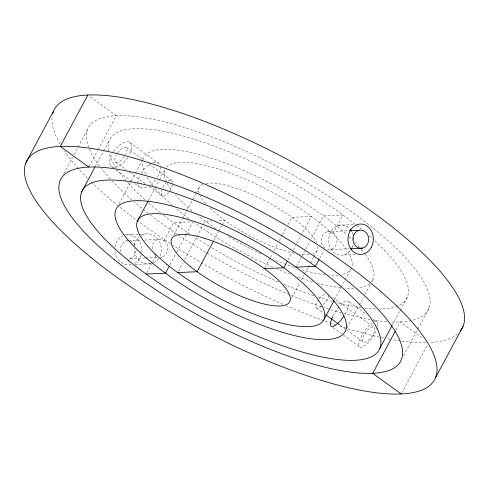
<?xml version="1.0" encoding="UTF-8"?>
<svg xmlns="http://www.w3.org/2000/svg" width="489" height="489" viewBox="0 0 489 489"><rect width="100%" height="100%" fill="white"/><g stroke="black" fill="none" stroke-linecap="round" stroke-linejoin="round"><path stroke-width="0.37" stroke-dasharray="2.44 1.83" d="M63.686 173.925L72.629 157.25M74.059 154.579L77.635 147.91M77.995 147.244L87.653 129.23M89.096 166.407L97.354 150.997M98.044 149.713L116.29 115.685L89.628 96.315M95.233 166.553L103.1 151.877M103.46 151.211L109.181 140.539M119.035 203.84L135.135 173.827M135.49 173.155L143.356 158.485M148.436 200.472L154.872 188.467M155.233 187.794L159.163 180.459M159.524 179.793L164.891 169.787A105.52 30.147 28.2 0 0 172.201 191.058M146.669 272.911L151.492 263.926M152.696 261.676L155.71 256.059M163.968 240.649L173.607 222.672L191.804 221.841M173.668 235.093L182.256 219.084M182.611 218.418L186.187 211.743M186.547 211.077L192.269 200.404M192.629 199.738L195.844 193.736M196.205 193.069L199.066 187.733M169.952 264.806L175.459 254.531M176.835 251.963L185.789 235.27M186.132 234.628L193.021 221.786M178.393 271.309L182.868 262.966M184.585 259.757L196.639 237.281M196.981 236.639L202.831 225.729M203.522 224.445L205.246 221.23L211.309 220.955M213.919 240.362L218.571 231.688M218.925 231.022L221.792 225.686M222.147 225.019L224.653 220.35L217.373 220.68M264.708 267.984L270.075 257.978M270.429 257.312L272.575 253.308M274.005 250.643L277.941 243.302M279.372 240.637L282.232 235.301M282.593 234.628L286.523 227.293M287.954 224.622L291.89 217.287L311.297 216.401L302 233.742M287.887 260.062L292.361 251.719M293.394 249.793L295.808 245.295M296.841 243.369L300.967 235.667M296.328 266.572L301.145 257.581M301.835 256.297L304.586 251.163M305.619 249.231L309.751 241.529M311.475 238.32L323.522 215.845L342.93 214.964L333.29 232.941M291.725 297.935L299.946 282.593M301.383 279.922L304.244 274.586M304.598 273.919L307.819 267.917M308.174 267.251L309.965 263.913M310.319 263.247L313.541 257.245M313.901 256.572L317.477 249.903M319.604 258.461L323.822 250.6M334.482 299.867L340.925 287.862M341.279 287.196L344.855 280.521M345.216 279.855L350.937 269.182M347.074 327.85L358.877 305.839M359.232 305.167L363.523 297.165M364.953 294.494L370.32 284.488M371.75 281.823L373.18 279.152M392.337 325.118L399.849 311.108M400.204 310.442L407.361 297.098M395.778 330.295L400.253 321.951L423.358 338.736M403.492 355.766L417.441 329.751M417.802 329.085L428.89 308.406M401.493 393.333L427.661 344.537M137.99 234.378L125.282 234.958A15.19 13.515 82.7 0 1 141.731 252.452M138.735 234.347L144.713 234.072M338.186 225.264L353.883 224.549M126.376 240.894L127.886 240.826M128.644 240.79L141.468 240.209M144.487 240.068L158.069 239.451M327.269 231.749L348.4 230.79M130.037 258.693L145.129 258.009M145.881 257.972L157.201 257.458M160.221 257.318L161.731 257.251M330.931 249.549L349.042 248.724M135.117 264.451L150.814 263.736M344.287 254.928L356.243 254.384M129.793 142.44L158.259 163.112M349.317 301.896L366.878 314.653M373.541 319.488L377.777 322.569M126.468 147.507L143.008 159.524M149.133 163.974L172.403 180.887M332.685 297.306L374.091 327.379A9.12 3.778 -54 0 1 368.174 340.527A9.12 3.778 -54 0 1 363.425 335.949A9.12 3.778 -54 0 1 374.091 327.379M115.41 161.987L126.419 169.976M129.475 172.201L145.979 184.182M149.035 186.407L161.26 195.282M316.597 308.113L323.315 312.997M339.818 324.989L363.034 341.86M111.223 166.431L112.433 167.311M116.07 169.952L131.205 180.948M134.842 183.589L139.683 187.104M333.162 327.648L342.856 334.684M343.461 335.124L359.207 346.56M99.487 166.077A192.788 55.08 28.2 0 1 167.55 122.696A192.788 55.08 28.2 0 1 387.612 240.362A192.788 55.08 28.2 0 1 390.974 321.927M386.817 321.676A192.788 55.08 28.2 0 1 373.235 320.057M370.326 319.574A192.788 55.08 28.2 0 1 344.403 313.718M341.401 312.887A192.788 55.08 28.2 0 1 324.091 307.55M321.359 306.64A192.788 55.08 28.2 0 1 150.734 215.27M148.405 213.467A192.788 55.08 28.2 0 1 134.286 201.945M132.024 200.001A192.788 55.08 28.2 0 1 112.281 181.181M110.294 179.047A192.788 55.08 28.2 0 1 101.211 168.35M457.594 333.865A231.407 66.113 28.2 0 1 429.495 342.569M425.852 342.703A231.407 66.113 28.2 0 1 391.628 339.562M390.112 339.287A231.407 66.113 28.2 0 1 386.542 338.614M383.633 338.027A231.407 66.113 28.2 0 1 338.767 325.821M335.876 324.861A231.407 66.113 28.2 0 1 286.352 305.79M282.935 304.305A231.407 66.113 28.2 0 1 172.984 245.301M170.404 243.632A231.407 66.113 28.2 0 1 89.408 180.178M87.409 178.173A231.407 66.113 28.2 0 1 64.499 151.052M60.165 144.218A231.407 66.113 28.2 0 1 52.213 115.948M350.454 250.282A15.183 12.586 -88 0 1 332.777 251.474A15.183 12.586 -88 0 1 331.817 230.172A15.183 12.586 -88 0 1 349.476 228.491M352.056 232.171A15.183 12.586 -88 0 1 352.875 234.127M353.675 237.593A15.183 12.586 -88 0 1 353.779 241.175M353.082 245.038A15.183 12.586 -88 0 1 352.214 247.336M151.468 263.614A15.183 13.582 81.6 0 1 134.145 248.51M134.42 245.411A15.183 13.582 81.6 0 1 139.188 236.829M141.113 235.453A15.183 13.582 81.6 0 1 157.213 238.339A15.183 13.582 81.6 0 1 159.885 256.242M158.607 258.455A15.183 13.582 81.6 0 1 153.35 262.917M131.388 264.659A15.19 13.515 82.7 0 1 114.86 250.936M114.939 247.086A15.19 13.515 82.7 0 1 122.843 235.747M141.174 255.026A15.19 13.515 82.7 0 1 133.907 263.791M317.819 246.236A66.901 19.114 28.2 0 1 312.832 253.73M308.999 254.5A66.901 19.114 28.2 0 1 299.237 254.109M294.421 253.259A66.901 19.114 28.2 0 1 209.836 208.021M205.777 203.742A66.901 19.114 28.2 0 1 200.166 195.704M199.164 193.265A66.901 19.114 28.2 0 1 202.966 184.182M206.181 183.314A66.901 19.114 28.2 0 1 267.838 202.263A66.901 19.114 28.2 0 1 316.878 243.039M351.652 267.85A105.52 30.147 28.2 0 1 341.133 274.696M338.284 275.099A105.52 30.147 28.2 0 1 329.488 275.179M325.032 274.763A105.52 30.147 28.2 0 1 300.821 269.445M294.292 267.385A105.52 30.147 28.2 0 1 273.669 259.58M261.248 254.048A105.52 30.147 28.2 0 1 227.361 235.881M216.01 228.693A105.52 30.147 28.2 0 1 198.473 216.15M191.988 210.918A105.52 30.147 28.2 0 1 175.478 195.038M166.498 167.226A105.52 30.147 28.2 0 1 273.406 192.727A105.52 30.147 28.2 0 1 351.866 267.269M328.626 295.417A9.114 3.527 -48.8 0 1 323.131 304.812M321.591 306.108A9.114 3.527 -48.8 0 1 315.827 307.434A9.114 3.527 -48.8 0 1 317.795 300.582M319.329 298.608A9.114 3.527 -48.8 0 1 325.081 294.042M117.672 152.831A9.12 3.778 -54 0 1 125.667 147.091A9.12 3.778 -54 0 1 125.526 154.542M124.212 156.669A9.12 3.778 -54 0 1 116.211 162.409A9.12 3.778 -54 0 1 116.358 154.958M168.173 180.918A9.114 3.991 -59.4 0 1 171.615 187.727A9.114 3.991 -59.4 0 1 161.957 195.747A9.114 3.991 -59.4 0 1 166.248 182.513M369.812 283.62A129.842 37.097 28.2 0 1 357.41 288.003M353.895 288.278A129.842 37.097 28.2 0 1 344.849 288.094M340.423 287.66A129.842 37.097 28.2 0 1 317.569 283.082M312.55 281.682A129.842 37.097 28.2 0 1 297.043 276.676M290.032 274.109A129.842 37.097 28.2 0 1 276.976 268.877M272.789 267.08A129.842 37.097 28.2 0 1 194.17 222.623M188.785 218.662A129.842 37.097 28.2 0 1 175.038 207.691M172.336 205.349A129.842 37.097 28.2 0 1 155.386 188.393M153.491 186.095A129.842 37.097 28.2 0 1 147.342 177.342M145.618 174.206A129.842 37.097 28.2 0 1 142.525 162.305M142.947 159.689A129.842 37.097 28.2 0 1 223.375 162.36A129.842 37.097 28.2 0 1 346.811 234.61M348.969 236.603A129.842 37.097 28.2 0 1 352.135 239.628M354.678 242.171A129.842 37.097 28.2 0 1 359.219 247.024M361.151 249.243A129.842 37.097 28.2 0 1 364.378 253.229M365.216 254.341A129.842 37.097 28.2 0 1 371.689 281.725M374.898 240.918A168.46 48.13 28.2 0 1 379.501 309.017M375.772 308.975A168.46 48.13 28.2 0 1 364.861 308.131M361.426 307.685A168.46 48.13 28.2 0 1 336.126 302.44M332.514 301.462A168.46 48.13 28.2 0 1 317.269 296.847M313.742 295.674A168.46 48.13 28.2 0 1 283.357 284.109M278.467 282.025A168.46 48.13 28.2 0 1 211.651 247.703M209.072 246.15A168.46 48.13 28.2 0 1 193.791 236.548M190.032 234.072A168.46 48.13 28.2 0 1 162.806 214.561M160.429 212.697A168.46 48.13 28.2 0 1 148.326 202.697M144.933 199.708A168.46 48.13 28.2 0 1 127.048 181.945M126.083 180.851A168.46 48.13 28.2 0 1 117.77 170.3M116.156 167.916A168.46 48.13 28.2 0 1 108.919 152.672M108.589 151.284A168.46 48.13 28.2 0 1 193.076 138.821A168.46 48.13 28.2 0 1 361.304 229.115M369.36 235.936A168.46 48.13 28.2 0 1 372.716 238.919M164.053 240.496A9.12 8.013 -87.1 0 1 167.727 250.215A9.12 8.013 -87.1 0 1 160.759 257.403M155.832 256.267A9.12 8.013 -87.1 0 1 155.661 256.15M155.814 255.869A9.12 7.726 82.5 0 1 154.127 254.127M152.177 248.791A9.12 7.726 82.5 0 1 155.783 240.435A9.12 7.726 82.5 0 1 163.907 240.771M333.113 315.845A15.177 4.694 -56.2 0 1 347.19 300.839A15.177 4.694 -56.2 0 1 344.244 315.503M152.916 162.923A15.177 7.787 -51.5 0 1 159.714 164.677M160.374 166.786A15.177 7.787 -51.5 0 1 157.024 177.721M155.508 179.86A15.177 7.787 -51.5 0 1 149.2 185.796M146.578 187.226A15.177 7.787 -51.5 0 1 138.356 185.129M137.984 183.198A15.177 7.787 -51.5 0 1 139.817 175.637M141.205 173.124A15.177 7.787 -51.5 0 1 151.138 163.65M374.745 321.707A15.19 5.067 -55.7 0 1 376.854 329.018M375.9 331.334A15.19 5.067 -55.7 0 1 363.199 346.64A15.19 5.067 -55.7 0 1 359.892 339.519A15.19 5.067 -55.7 0 1 372.062 323.058M113.57 151.688A15.19 7.457 -52.1 0 1 128.521 141.871A15.19 7.457 -52.1 0 1 129.035 155.447M127.715 157.574A15.19 7.457 -52.1 0 1 112.922 167.275A15.19 7.457 -52.1 0 1 112.14 154.047M120.532 251.792A9.12 7.885 87.4 0 1 127.177 240.735M130.331 241.046A9.12 7.885 87.4 0 1 135.343 246.016M136.07 250.588A9.12 7.885 87.4 0 1 128.424 258.913M333.339 232.85A9.12 8.013 -87.1 0 1 336.316 244.524A9.12 8.013 -87.1 0 1 326.383 249.268M324.934 248.1A9.12 7.726 82.5 0 1 322.532 235.478A9.12 7.726 82.5 0 1 333.186 233.131"/><path stroke-width="0.73" d="M25.935 162.654L53.472 111.284M87.849 95.025L60.306 146.388L88.747 167.049M81.639 191.902L94.872 167.22M137.348 221.15L148.075 201.138M168.919 266.731L165.478 273.155L146.07 274.036M213.565 241.028L197.11 271.713L177.703 272.599M287.202 261.346L283.754 267.77L264.347 268.65M319.005 259.586L315.393 266.328L295.979 267.214M324.109 319.213L334.128 300.533M379.819 348.461L391.982 325.784M395.088 331.579L372.71 373.315L401.151 393.975M435.528 377.716L463.065 326.346M349.152 230.753L358.963 230.307M350.546 248.656L362.624 248.106M325.76 314.775L339.207 324.543M52.623 113.882A231.407 66.113 28.2 0 1 287.11 159.273A231.407 66.113 28.2 0 1 460.497 330.815M350.167 229.255A15.183 12.586 -88 0 1 351.56 231.248M351.909 247.966A15.183 12.586 -88 0 1 351.047 249.451M343.596 316.481A15.177 4.694 -56.2 0 1 332.343 326.609A15.177 4.694 -56.2 0 1 332.758 316.56M114.139 259.476A192.788 55.08 28.2 0 0 398.407 364.452A192.788 55.08 28.2 0 0 179.646 186.621A192.788 55.08 28.2 0 0 114.139 259.476M90.783 257.33A231.407 66.113 28.2 0 0 431.995 383.333A231.407 66.113 28.2 0 0 169.414 169.879A231.407 66.113 28.2 0 0 90.783 257.33M371.2 247.575A15.19 12.683 -88.7 0 0 361.53 224.048A15.19 12.683 -88.7 0 0 349.274 246.01A15.19 12.683 -88.7 0 0 371.2 247.575M190.27 266.468A66.901 19.114 28.2 0 0 288.913 302.893A66.901 19.114 28.2 0 0 213.002 241.187A66.901 19.114 28.2 0 0 190.27 266.468M166.914 264.323A105.52 30.147 28.2 0 0 322.502 321.774A105.52 30.147 28.2 0 0 202.77 224.445A105.52 30.147 28.2 0 0 166.914 264.323M152.207 262.972A129.842 37.097 28.2 0 0 343.657 333.669A129.842 37.097 28.2 0 0 196.327 213.901A129.842 37.097 28.2 0 0 152.207 262.972M128.851 260.826A168.46 48.13 28.2 0 0 377.245 352.557A168.46 48.13 28.2 0 0 186.089 197.165A168.46 48.13 28.2 0 0 128.851 260.826M353.859 234.763A9.12 7.885 87.4 0 0 361.01 248.326A9.12 7.885 87.4 0 0 367.514 234.531A9.12 7.885 87.4 0 0 353.859 234.763"/></g></svg>
